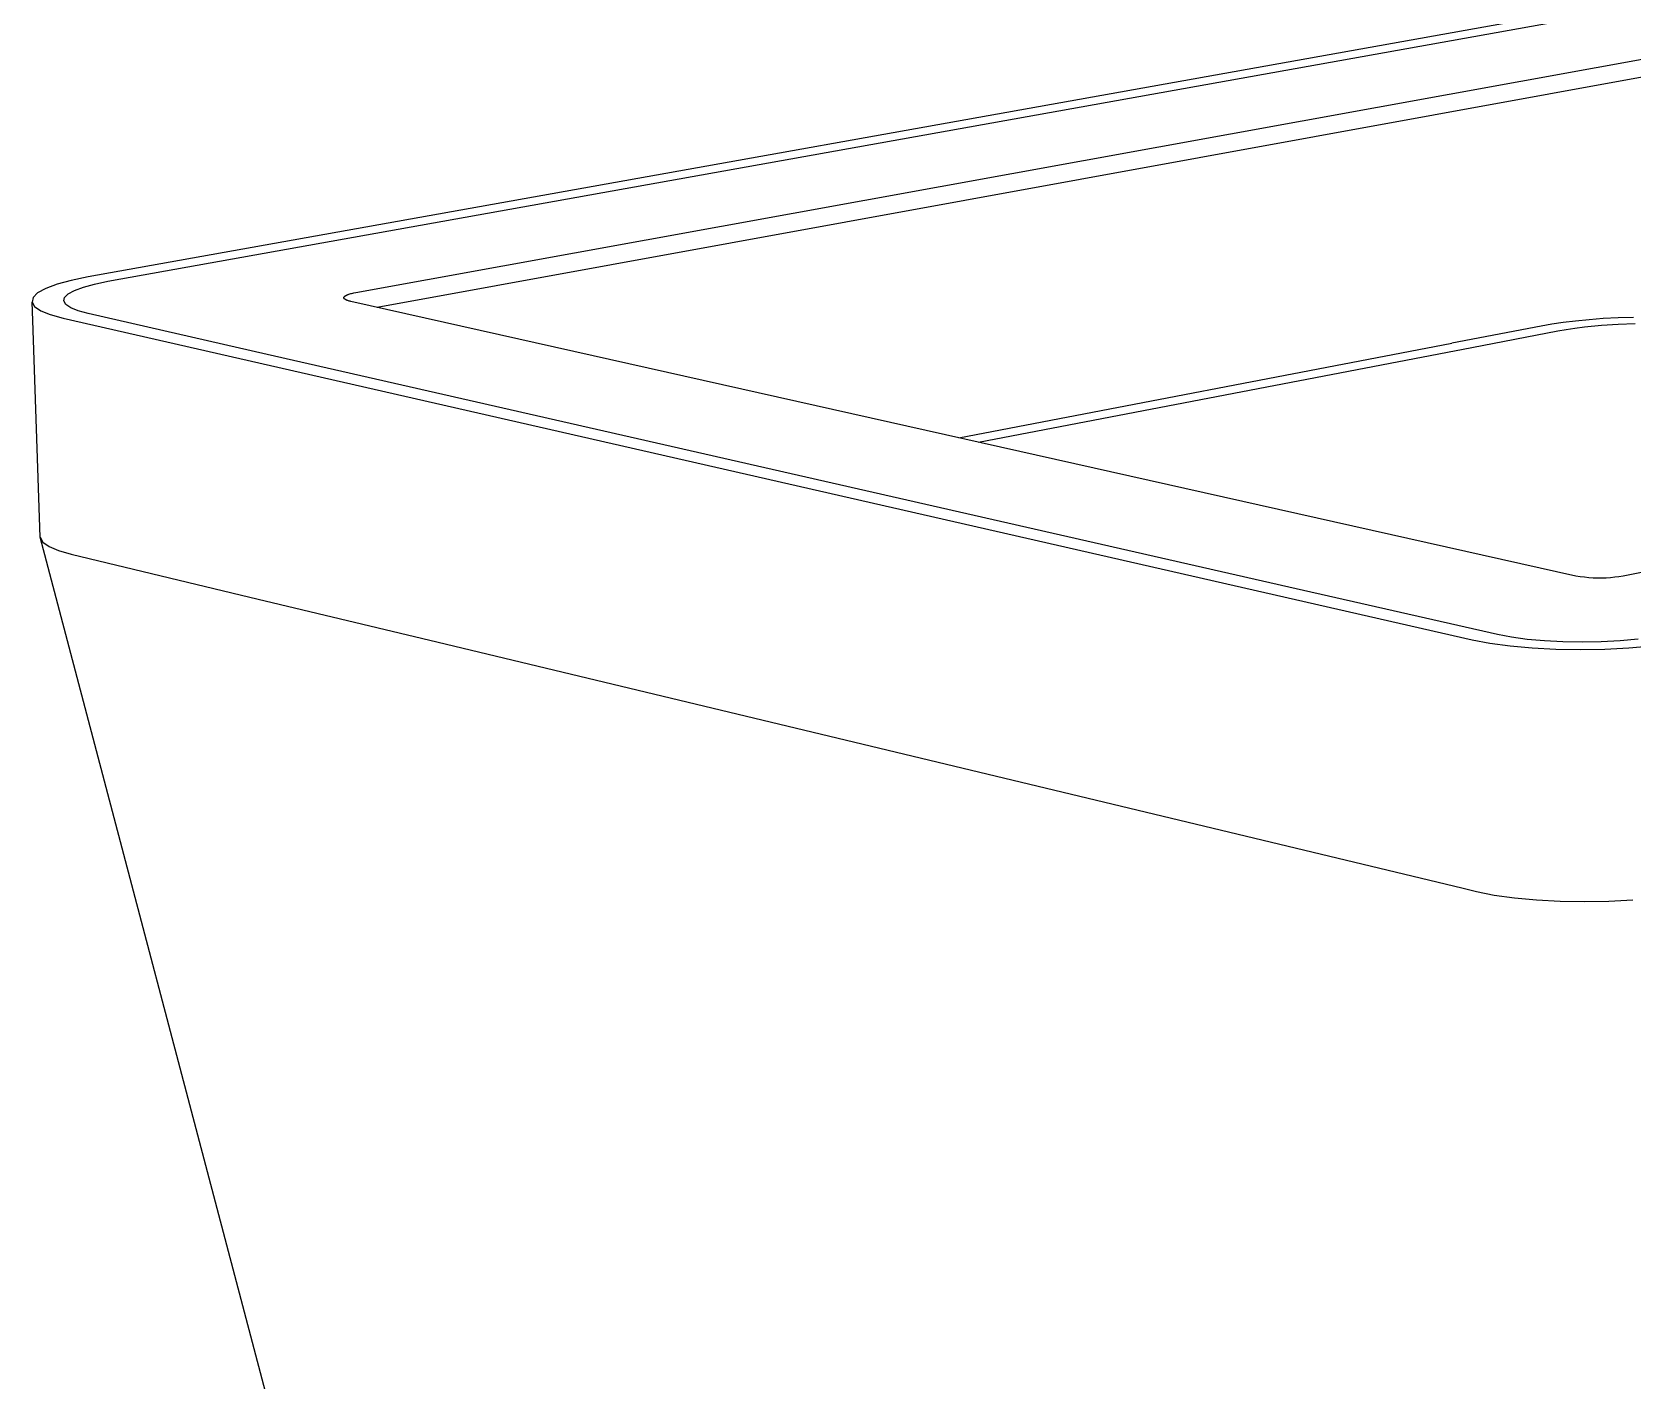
# Model space of a CAD drawing. Header units: millimetres. Extents: x 1287 to 5317, y -239 to 2577.
# Drawn here: x 1991.3 to 2223.5, y 647.4 to 843 of the extents above; entities that cross this region are included whole.
import ezdxf

# ---------------------------------------------------------------- set-up
doc = ezdxf.new("R2010")
doc.units = ezdxf.units.MM
doc.header["$MEASUREMENT"] = 0
doc.layers.add('Utwórz2D linie widoczne', color=7, linetype='Continuous', true_color=0x000000)

msp = doc.modelspace()

# ---------------------------------------------------------------- linework, layer by layer
at = {"layer": 'Utwórz2D linie widoczne'}
for p, q in [((2212.38, 845.54), (1999.44, 807.46)), ((2002.28, 806.81), (2215.25, 844.97)), ((2038.27, 805.18), (2235.43, 840.94)), ((2041.35, 803.04), (2235.46, 838.39)), ((1993.29, 805.78), (1992.12, 805.13)), ((1994.93, 806.39), (1993.29, 805.78)), ((1997, 806.95), (1994.93, 806.39)), ((1999.44, 807.46), (1997, 806.95)), ((1997.47, 805.5), (1998.75, 805.98)), ((1998.75, 805.98), (2000.37, 806.42)), ((2000.37, 806.42), (2002.28, 806.81)), ((1991.46, 804.47), (1991.31, 803.81)), ((1991.4, 801.11), (1991.31, 803.81)), ((1991.31, 803.81), (1991.68, 803.17)), ((1992.12, 805.13), (1991.46, 804.47)), ((1995.93, 803.96), (1996.04, 804.48)), ((1996.22, 803.46), (1995.93, 803.96)), ((1996.04, 804.48), (1996.56, 805)), ((1996.92, 802.98), (1996.22, 803.46)), ((1996.56, 805), (1997.47, 805.5)), ((2036.54, 804.46), (2036.55, 804.47)), ((2036.54, 804.45), (2036.54, 804.46)), ((2036.54, 804.46), (2036.54, 804.46)), ((2036.54, 804.44), (2036.54, 804.45)), ((2036.54, 804.45), (2036.54, 804.45)), ((2036.54, 804.43), (2036.54, 804.44)), ((2036.54, 804.42), (2036.54, 804.43)), ((2036.54, 804.43), (2036.54, 804.43)), ((2036.54, 804.41), (2036.54, 804.42)), ((2036.54, 804.42), (2036.54, 804.42)), ((2036.54, 804.4), (2036.54, 804.41)), ((2036.55, 804.4), (2036.54, 804.4)), ((2036.55, 804.49), (2036.55, 804.5)), ((2036.55, 804.5), (2036.56, 804.5)), ((2036.55, 804.48), (2036.55, 804.49)), ((2036.55, 804.49), (2036.55, 804.49)), ((2036.55, 804.47), (2036.55, 804.48)), ((2036.55, 804.47), (2036.55, 804.47)), ((2036.55, 804.39), (2036.55, 804.4)), ((2036.55, 804.38), (2036.55, 804.39)), ((2036.55, 804.39), (2036.55, 804.39)), ((2036.55, 804.37), (2036.55, 804.38)), ((2036.55, 804.38), (2036.55, 804.38)), ((2036.56, 804.36), (2036.55, 804.37)), ((2036.56, 804.52), (2036.57, 804.53)), ((2036.56, 804.51), (2036.56, 804.52)), ((2036.56, 804.52), (2036.56, 804.52)), ((2036.56, 804.5), (2036.56, 804.51)), ((2036.56, 804.35), (2036.56, 804.36)), ((2036.56, 804.36), (2036.56, 804.36)), ((2036.57, 804.34), (2036.56, 804.35)), ((2036.56, 804.35), (2036.56, 804.35)), ((2036.57, 804.54), (2036.58, 804.55)), ((2036.57, 804.53), (2036.57, 804.54)), ((2036.57, 804.53), (2036.57, 804.53)), ((2036.57, 804.33), (2036.57, 804.34)), ((2036.58, 804.32), (2036.57, 804.33)), ((2036.57, 804.33), (2036.57, 804.33)), ((2036.58, 804.55), (2036.58, 804.56)), ((2036.58, 804.56), (2036.59, 804.56)), ((2036.58, 804.55), (2036.58, 804.55)), ((2036.58, 804.31), (2036.58, 804.32)), ((2036.58, 804.32), (2036.58, 804.32)), ((2036.59, 804.31), (2036.58, 804.31)), ((2036.59, 804.57), (2036.6, 804.58)), ((2036.59, 804.56), (2036.59, 804.57)), ((2036.59, 804.3), (2036.59, 804.31)), ((2036.6, 804.29), (2036.59, 804.3)), ((2036.6, 804.58), (2036.61, 804.59)), ((2036.6, 804.58), (2036.6, 804.58)), ((2036.61, 804.28), (2036.6, 804.29)), ((2036.6, 804.29), (2036.6, 804.29)), ((2036.61, 804.59), (2036.62, 804.6)), ((2036.61, 804.59), (2036.61, 804.59)), ((2036.62, 804.27), (2036.61, 804.28)), ((2036.61, 804.28), (2036.61, 804.28)), ((2036.62, 804.61), (2036.63, 804.62)), ((2036.62, 804.6), (2036.62, 804.61)), ((2036.63, 804.26), (2036.62, 804.27)), ((2036.62, 804.27), (2036.62, 804.27)), ((2036.63, 804.62), (2036.65, 804.63)), ((2036.64, 804.24), (2036.63, 804.26)), ((2036.66, 804.23), (2036.64, 804.24)), ((2036.65, 804.63), (2036.66, 804.64)), ((2036.66, 804.64), (2036.67, 804.65)), ((2036.67, 804.22), (2036.66, 804.23)), ((2036.67, 804.65), (2036.69, 804.66)), ((2036.68, 804.21), (2036.67, 804.22)), ((2036.7, 804.2), (2036.68, 804.21)), ((2036.69, 804.66), (2036.7, 804.68)), ((2036.7, 804.68), (2036.72, 804.69)), ((2036.71, 804.19), (2036.7, 804.2)), ((2036.73, 804.18), (2036.71, 804.19)), ((2036.72, 804.69), (2036.73, 804.7)), ((2036.73, 804.7), (2036.75, 804.71)), ((2036.75, 804.17), (2036.73, 804.18)), ((2036.75, 804.71), (2036.77, 804.72)), ((2036.76, 804.16), (2036.75, 804.17)), ((2036.78, 804.15), (2036.76, 804.16)), ((2036.77, 804.72), (2036.79, 804.73)), ((2036.82, 804.13), (2036.78, 804.15)), ((2036.79, 804.73), (2036.81, 804.75)), ((2036.81, 804.75), (2036.85, 804.77)), ((2036.86, 804.11), (2036.82, 804.13)), ((2036.85, 804.77), (2036.89, 804.79)), ((2036.9, 804.09), (2036.86, 804.11)), ((2036.89, 804.79), (2036.94, 804.81)), ((2036.94, 804.07), (2036.9, 804.09)), ((2036.94, 804.81), (2036.99, 804.84)), ((2036.99, 804.05), (2036.94, 804.07)), ((2036.99, 804.84), (2037.04, 804.86)), ((2037.04, 804.03), (2036.99, 804.05)), ((2037.04, 804.86), (2037.09, 804.88)), ((2037.09, 804.01), (2037.04, 804.03)), ((2037.09, 804.88), (2037.15, 804.9)), ((2037.2, 803.98), (2037.09, 804.01)), ((2037.15, 804.9), (2037.26, 804.94)), ((2037.31, 803.95), (2037.2, 803.98)), ((2037.26, 804.94), (2037.39, 804.98)), ((2037.43, 803.91), (2037.31, 803.95)), ((2037.39, 804.98), (2037.52, 805.02)), ((2037.56, 803.89), (2037.43, 803.91)), ((2037.52, 805.02), (2037.66, 805.06)), ((2215.2, 764.07), (2037.56, 803.89)), ((2037.66, 805.06), (2037.81, 805.09)), ((2037.81, 805.09), (2037.96, 805.12)), ((2037.96, 805.12), (2038.27, 805.18)), ((2420.27, 804.29), (2222.08, 764.07)), ((1992.51, 769.69), (1991.4, 801.11)), ((1991.68, 803.17), (1992.57, 802.55)), ((1992.57, 802.55), (1993.96, 801.98)), ((1993.96, 801.98), (1995.81, 801.48)), ((1995.81, 801.48), (2200.16, 754.84)), ((1998.01, 802.53), (1996.92, 802.98)), ((1999.46, 802.14), (1998.01, 802.53)), ((2025.42, 796.22), (1999.46, 802.14)), ((2215.18, 801.05), (2213.36, 800.83)), ((2217.13, 801.24), (2215.18, 801.05)), ((2219.19, 801.4), (2217.13, 801.24)), ((2221.34, 801.51), (2219.19, 801.4)), ((2223.55, 801.58), (2221.34, 801.51)), ((2210.19, 800.32), (2197.23, 797.84)), ((2200.11, 797.22), (2212.61, 799.62)), ((2211.7, 800.59), (2210.19, 800.32)), ((2213.36, 800.83), (2211.7, 800.59)), ((2212.61, 799.62), (2213.79, 799.83)), ((2213.79, 799.83), (2215.07, 800.02)), ((2215.07, 800.02), (2216.46, 800.2)), ((2216.46, 800.2), (2218.91, 800.44)), ((2218.91, 800.44), (2221.36, 800.6)), ((2221.36, 800.6), (2223.81, 800.69)), ((2125.72, 784.12), (2197.23, 797.84)), ((2128.59, 783.48), (2200.11, 797.22)), ((2174.66, 762.24), (2025.42, 796.22)), ((1992.51, 769.69), (1992.88, 769.01)), ((2101.07, 358.05), (1992.51, 769.69)), ((1992.88, 769.01), (1993.77, 768.37)), ((1993.77, 768.37), (1995.16, 767.77)), ((1995.16, 767.77), (1997, 767.24)), ((1997, 767.24), (2022.89, 761.03)), ((2215.82, 763.97), (2215.2, 764.07)), ((2216.45, 763.89), (2215.82, 763.97)), ((2221.46, 763.97), (2220.84, 763.89)), ((2222.08, 764.07), (2221.46, 763.97)), ((2203.85, 755.6), (2174.66, 762.24)), ((2217.07, 763.83), (2216.45, 763.89)), ((2217.7, 763.79), (2217.07, 763.83)), ((2218.33, 763.77), (2217.7, 763.79)), ((2218.96, 763.77), (2218.33, 763.77)), ((2219.58, 763.79), (2218.96, 763.77)), ((2220.21, 763.83), (2219.58, 763.79)), ((2220.84, 763.89), (2220.21, 763.83)), ((2022.89, 761.03), (2048.99, 754.77)), ((2048.99, 754.77), (2198.67, 718.87)), ((2200.16, 754.84), (2202.73, 754.35)), ((2205.86, 755.21), (2203.85, 755.6)), ((2208.15, 754.9), (2205.86, 755.21)), ((2210.66, 754.67), (2208.15, 754.9)), ((2213.33, 754.54), (2210.66, 754.67)), ((2221.63, 754.69), (2218.89, 754.54)), ((2224.26, 754.92), (2221.63, 754.69)), ((2202.73, 754.35), (2205.66, 753.95)), ((2205.66, 753.95), (2208.87, 753.66)), ((2208.87, 753.66), (2212.29, 753.48)), ((2212.29, 753.48), (2215.82, 753.43)), ((2216.1, 754.49), (2213.33, 754.54)), ((2215.82, 753.43), (2219.39, 753.49)), ((2218.89, 754.54), (2216.1, 754.49)), ((2219.39, 753.49), (2222.9, 753.68)), ((2222.9, 753.68), (2226.27, 753.97)), ((2198.67, 718.87), (2200.82, 718.35)), ((2200.82, 718.35), (2203.38, 717.83)), ((2203.38, 717.83), (2206.3, 717.41)), ((2206.3, 717.41), (2209.5, 717.11)), ((2209.5, 717.11), (2212.91, 716.93)), ((2212.91, 716.93), (2216.44, 716.87)), ((2216.44, 716.87), (2219.99, 716.93)), ((2219.99, 716.93), (2223.49, 717.13))]:
    msp.add_line(p, q, dxfattribs=at)

doc.saveas('drawing.dxf')
